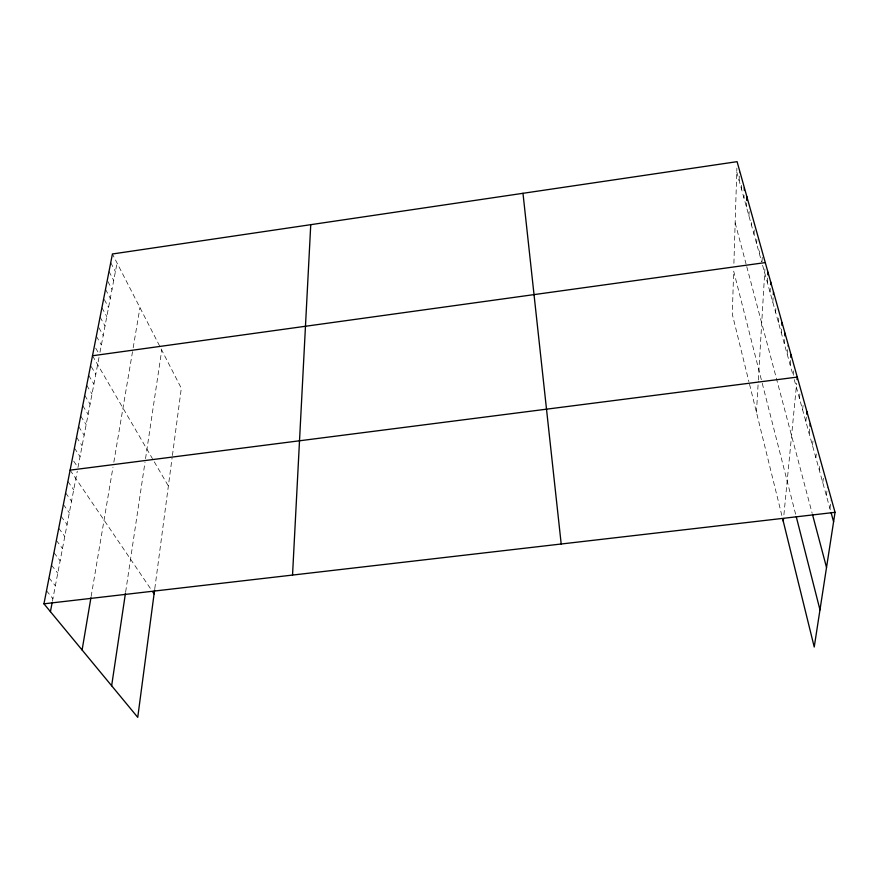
<?xml version="1.0" encoding="UTF-8"?>
<svg xmlns="http://www.w3.org/2000/svg" width="879" height="879" viewBox="0 0 879 879"><rect width="100%" height="100%" fill="white"/><g stroke="black" fill="none" stroke-linecap="round" stroke-linejoin="round"><path stroke-width="0.66" stroke-dasharray="4.39 3.3" d="M733.899 263.337L736.877 168.109M739.129 180.525L739.426 171.504M741.524 189.205L741.667 185.337M743.964 197.984L744.063 195.413M746.425 206.895L746.579 203.038M748.93 215.926L749.15 210.784M751.457 225.079L751.578 222.508M754.028 234.363L754.281 229.232M756.632 243.769L756.896 238.638M759.28 253.317L759.412 250.757M762.027 261.711L762.313 256.602M756.445 412.317L758.291 381.101M758.357 379.915L764.906 268.974M767.356 282.467L767.664 277.368M770.059 292.257L770.312 288.444M772.817 302.2L773.157 297.113M775.608 312.276L775.871 308.474M778.431 322.494L778.816 317.44M781.299 332.855L781.596 329.076M784.222 343.381L784.529 339.602M787.166 354.05L787.914 345.271M790.166 364.873L790.617 359.874M793.671 370.883L793.21 375.871L762.302 264.216M783.903 514.841L796.66 383.299M799.44 398.341L799.934 393.396M802.615 409.845L803.142 404.911M805.845 421.513L806.658 414.152M809.13 433.358L809.977 426.029M812.46 445.4L813.042 440.533M815.844 457.618L816.305 453.993M819.283 470.034L819.755 466.43M154.781 588.688L172.064 458.113M172.416 455.52L181.316 388.254L112.424 253.987M822.777 482.648L823.425 477.868M826.326 495.47L827.491 487.318M829.93 508.491L831.138 500.393M125.653 591.908L145.013 462.189M145.54 458.629L161.747 350.095M91.141 596.467L112.984 467.232M113.841 462.145L132.531 351.611M133.179 347.743L139.959 307.639M52.41 601.247L77.264 471.21M77.967 467.518L99.052 357.193M99.986 352.303L117.05 263.008M46.51 590.743L52.905 598.654M49.026 577.866L55.355 585.843M51.509 565.175L57.772 573.218M53.96 552.682L60.146 560.78M56.366 540.365L62.486 548.529M58.739 528.235L64.793 536.443M61.08 516.281L67.068 524.543M63.387 504.502L69.309 512.809M65.661 492.888L71.529 501.25M67.903 481.439L73.704 489.845M70.111 470.144L151.814 590.534M73.715 461.145L77.264 466.452M74.44 448.048L80.055 456.586M76.561 437.226L82.121 445.796M78.649 426.557L84.153 435.16M80.703 416.031L86.153 424.667M82.736 405.648L88.131 414.317M84.747 395.396L90.087 404.109M86.724 385.288L92.009 394.034M88.68 375.322L93.91 384.09M91.251 366.576L95.789 374.267M92.504 355.764L152.463 458.695M154.275 461.816L168.372 486.021M95.701 348.106L98.25 352.523M96.338 336.152L101.382 345.018M98.844 327.647L103.217 335.426M100.085 317.055L105.019 325.955M101.909 307.694L106.809 316.616M104.326 299.563L108.567 307.397M105.502 289.323L110.304 298.289M107.864 281.445L112.029 289.301M109.007 271.435L113.721 280.423M110.732 262.656L115.402 271.655M736.756 171.976L761.621 261.777M794.242 379.585L830.666 511.138M735.163 222.892L746.084 264.052M746.754 266.623L812.185 513.38M761.335 379.706L733.657 271.095L732.306 314.253L748.897 381.651M762.247 383.299L795.627 514.281M749.545 384.266L781.98 516.017"/><path stroke-width="1.32" d="M744.26 190.26L744.348 187.688M746.689 200.467L746.842 196.599M292.531 575.075L310.748 224.672M767.828 274.819L767.982 272.27M770.564 284.631L770.729 282.082M773.333 294.575L773.509 292.037M781.892 325.296L782.09 322.769M784.826 335.833L785.035 333.317M790.836 357.379L791.056 354.874M783.277 521.291L783.53 518.709M797.022 379.574L797.264 377.091L70.111 470.144M806.658 414.152L806.933 411.691M809.977 426.029L810.251 423.59M154.605 589.985L137.739 717.341L43.95 603.818L112.424 253.987L737.085 161.659L835.05 512.336L814.229 647.01L782.629 518.654M111.644 685.763L125.466 593.149M82.099 649.999L90.922 597.797M50.422 611.652L52.169 602.554M92.504 355.764L765.279 262.59M43.95 603.818L835.05 512.336M152.572 591.655L154.089 593.885M831.029 512.468L833.6 521.73M812.515 514.6L826.524 567.46M796.275 516.797L819.975 609.839M522.983 193.303L561.198 544.002"/></g></svg>
